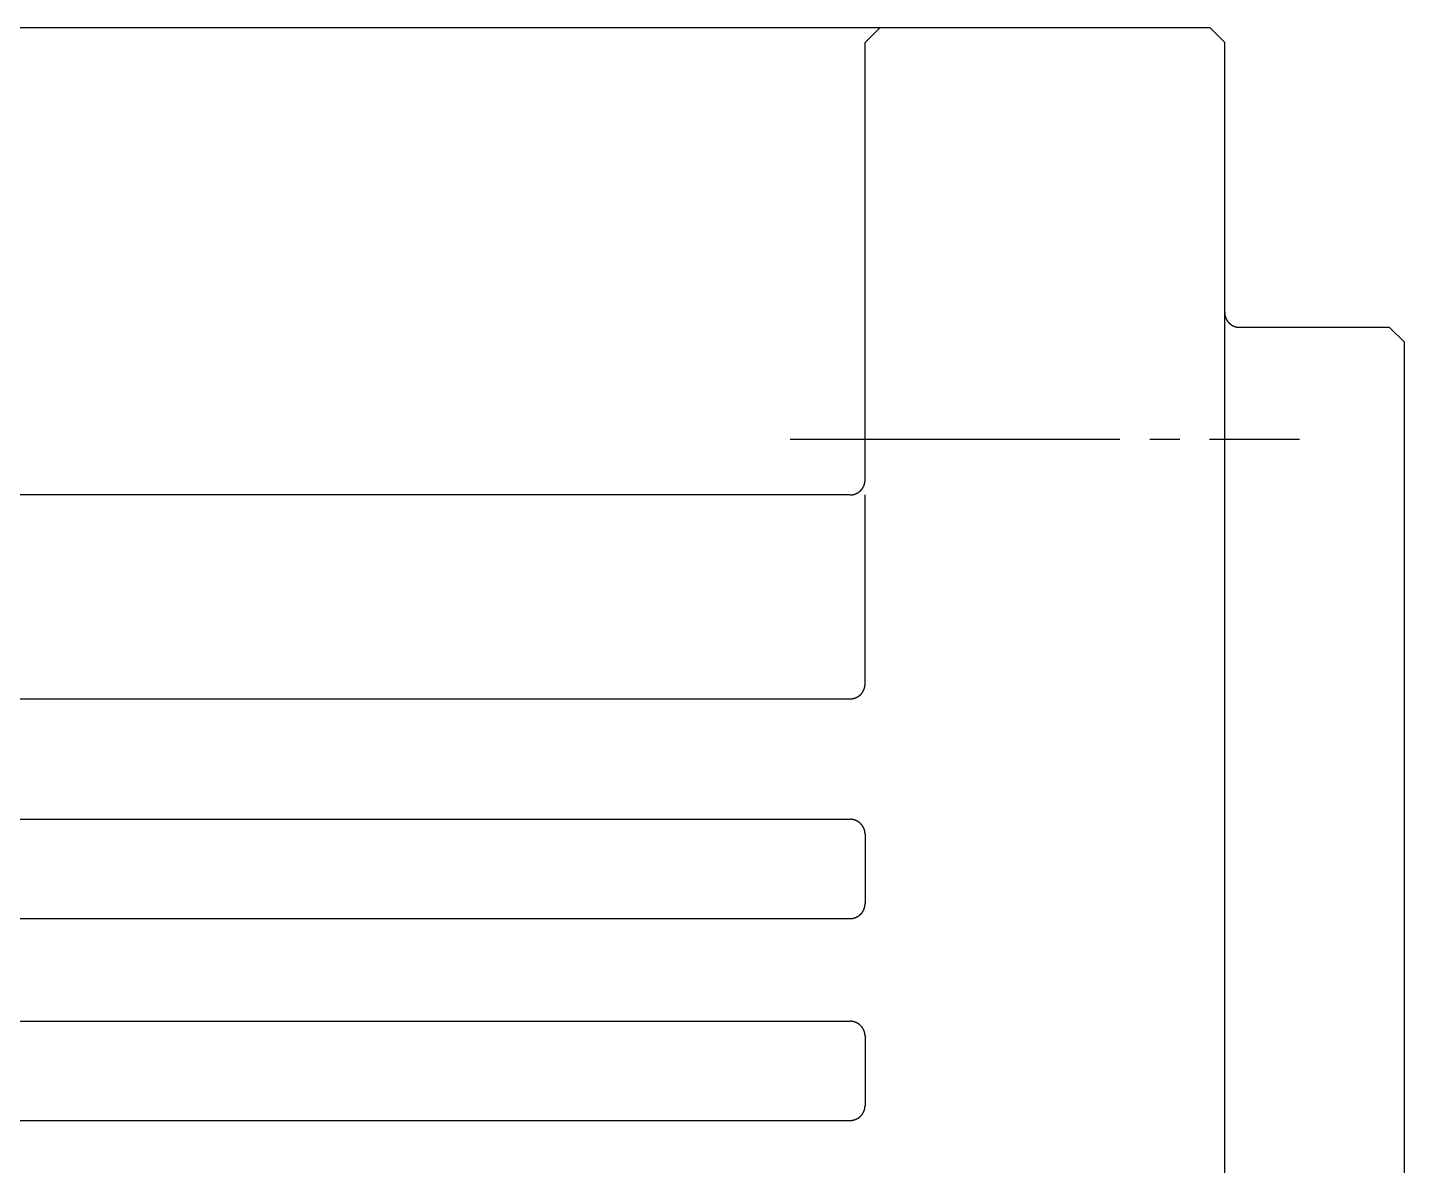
# Model space of a CAD drawing. Extents: x 0 to 671, y 0 to 384.
# Drawn here: x 348.44 to 394.39, y 290.06 to 328.02 of the extents above; entities that cross this region are included whole.
import ezdxf

# ---------------------------------------------------------------- set-up
doc = ezdxf.new("R2010")
doc.units = 0
doc.linetypes.add('DASH_CENTER', pattern=[14, 11, -1, 1, -1])
doc.layers.get('0').update_dxf_attribs({"linetype": 'CONTINUOUS'})

msp = doc.modelspace()

# ---------------------------------------------------------------- linework, layer by layer
at = {"color": 7, "linetype": 'CONTINUOUS'}
for p, q in [((289.39, 328.015), (376.89, 328.015)), ((376.39, 327.515), (376.89, 328.015)), ((376.89, 328.015), (387.89, 328.015)), ((388.39, 327.515), (387.89, 328.015)), ((376.39, 312.924), (376.39, 327.515)), ((388.39, 294.355), (388.39, 327.515)), ((393.89, 318.015), (388.89, 318.015)), ((394.39, 317.515), (393.89, 318.015)), ((388.39, 263.015), (388.39, 317.82)), ((394.39, 263.015), (394.39, 317.515)), ((375.89, 312.424), (255.39, 312.424)), ((376.39, 306.122), (376.39, 312.424)), ((255.39, 305.622), (375.89, 305.622)), ((255.39, 301.603), (375.89, 301.603)), ((376.39, 301.103), (376.39, 298.792)), ((255.39, 298.292), (375.89, 298.292)), ((255.39, 294.867), (375.89, 294.867)), ((376.39, 294.367), (376.39, 292.059)), ((255.39, 291.559), (375.89, 291.559))]:
    msp.add_line(p, q, dxfattribs=at)
at = {"color": 1, "linetype": 'DASH_CENTER'}
msp.add_line((373.889, 314.281), (390.89, 314.281), dxfattribs=at)
at = {"color": 7, "linetype": 'CONTINUOUS'}
for points in [[(388.39, 318.515, 0), (388.39, 318.509, 0), (388.39, 318.503, 0), (388.39, 318.497, 0), (388.39, 318.491, 0), (388.391, 318.485, 0), (388.391, 318.479, 0), (388.392, 318.473, 0), (388.392, 318.466, 0), (388.393, 318.46, 0), (388.393, 318.454, 0), (388.394, 318.448, 0), (388.395, 318.442, 0), (388.396, 318.436, 0), (388.397, 318.43, 0), (388.398, 318.424, 0), (388.399, 318.418, 0), (388.401, 318.412, 0), (388.402, 318.406, 0), (388.403, 318.4, 0), (388.405, 318.394, 0), (388.406, 318.388, 0), (388.408, 318.382, 0), (388.41, 318.376, 0), (388.411, 318.37, 0), (388.413, 318.364, 0), (388.415, 318.359, 0), (388.417, 318.353, 0), (388.419, 318.347, 0), (388.421, 318.341, 0), (388.423, 318.335, 0), (388.425, 318.33, 0), (388.428, 318.324, 0), (388.43, 318.318, 0), (388.433, 318.313, 0), (388.435, 318.307, 0), (388.438, 318.302, 0), (388.44, 318.296, 0), (388.443, 318.291, 0), (388.446, 318.285, 0), (388.449, 318.28, 0), (388.452, 318.274, 0), (388.455, 318.269, 0), (388.458, 318.264, 0), (388.461, 318.258, 0), (388.464, 318.253, 0), (388.467, 318.248, 0), (388.471, 318.243, 0), (388.474, 318.238, 0), (388.477, 318.233, 0), (388.481, 318.228, 0), (388.485, 318.223, 0), (388.488, 318.218, 0), (388.492, 318.213, 0), (388.496, 318.208, 0), (388.499, 318.203, 0), (388.503, 318.198, 0), (388.507, 318.194, 0), (388.511, 318.189, 0), (388.515, 318.184, 0), (388.519, 318.18, 0), (388.523, 318.175, 0), (388.528, 318.171, 0), (388.532, 318.166, 0), (388.536, 318.162, 0), (388.541, 318.158, 0), (388.545, 318.153, 0), (388.549, 318.149, 0), (388.554, 318.145, 0), (388.559, 318.141, 0), (388.563, 318.137, 0), (388.568, 318.133, 0), (388.573, 318.129, 0), (388.577, 318.125, 0), (388.582, 318.121, 0), (388.587, 318.118, 0), (388.592, 318.114, 0), (388.597, 318.11, 0), (388.602, 318.107, 0), (388.607, 318.103, 0), (388.612, 318.1, 0), (388.617, 318.096, 0), (388.622, 318.093, 0), (388.627, 318.09, 0), (388.633, 318.087, 0), (388.638, 318.083, 0), (388.643, 318.08, 0), (388.649, 318.077, 0), (388.654, 318.074, 0), (388.659, 318.072, 0), (388.665, 318.069, 0), (388.67, 318.066, 0), (388.676, 318.063, 0), (388.682, 318.061, 0), (388.687, 318.058, 0), (388.693, 318.056, 0), (388.698, 318.053, 0), (388.704, 318.051, 0), (388.71, 318.049, 0), (388.716, 318.047, 0), (388.721, 318.045, 0), (388.727, 318.043, 0), (388.733, 318.041, 0), (388.739, 318.039, 0), (388.745, 318.037, 0), (388.75, 318.035, 0), (388.756, 318.034, 0), (388.762, 318.032, 0), (388.768, 318.03, 0), (388.774, 318.029, 0), (388.78, 318.028, 0), (388.786, 318.026, 0), (388.792, 318.025, 0), (388.798, 318.024, 0), (388.804, 318.023, 0), (388.81, 318.022, 0), (388.816, 318.021, 0), (388.822, 318.02, 0), (388.829, 318.019, 0), (388.835, 318.018, 0), (388.841, 318.018, 0), (388.847, 318.017, 0), (388.853, 318.017, 0), (388.859, 318.016, 0), (388.865, 318.016, 0), (388.871, 318.016, 0), (388.877, 318.016, 0), (388.884, 318.015, 0), (388.89, 318.015, 0)], [(375.89, 312.424, 0), (375.896, 312.424, 0), (375.902, 312.425, 0), (375.908, 312.425, 0), (375.914, 312.425, 0), (375.92, 312.425, 0), (375.927, 312.426, 0), (375.933, 312.426, 0), (375.939, 312.427, 0), (375.945, 312.427, 0), (375.951, 312.428, 0), (375.957, 312.429, 0), (375.963, 312.43, 0), (375.969, 312.431, 0), (375.975, 312.432, 0), (375.981, 312.433, 0), (375.987, 312.434, 0), (375.993, 312.435, 0), (375.999, 312.437, 0), (376.005, 312.438, 0), (376.011, 312.439, 0), (376.017, 312.441, 0), (376.023, 312.443, 0), (376.029, 312.444, 0), (376.035, 312.446, 0), (376.041, 312.448, 0), (376.047, 312.45, 0), (376.052, 312.452, 0), (376.058, 312.454, 0), (376.064, 312.456, 0), (376.07, 312.458, 0), (376.075, 312.46, 0), (376.081, 312.463, 0), (376.087, 312.465, 0), (376.092, 312.467, 0), (376.098, 312.47, 0), (376.104, 312.472, 0), (376.109, 312.475, 0), (376.115, 312.478, 0), (376.12, 312.481, 0), (376.125, 312.483, 0), (376.131, 312.486, 0), (376.136, 312.489, 0), (376.141, 312.492, 0), (376.147, 312.496, 0), (376.152, 312.499, 0), (376.157, 312.502, 0), (376.162, 312.505, 0), (376.168, 312.509, 0), (376.173, 312.512, 0), (376.178, 312.516, 0), (376.183, 312.519, 0), (376.188, 312.523, 0), (376.192, 312.527, 0), (376.197, 312.53, 0), (376.202, 312.534, 0), (376.207, 312.538, 0), (376.212, 312.542, 0), (376.216, 312.546, 0), (376.221, 312.55, 0), (376.226, 312.554, 0), (376.23, 312.558, 0), (376.235, 312.562, 0), (376.239, 312.567, 0), (376.243, 312.571, 0), (376.248, 312.575, 0), (376.252, 312.58, 0), (376.256, 312.584, 0), (376.26, 312.589, 0), (376.264, 312.593, 0), (376.268, 312.598, 0), (376.272, 312.603, 0), (376.276, 312.607, 0), (376.28, 312.612, 0), (376.284, 312.617, 0), (376.288, 312.622, 0), (376.291, 312.627, 0), (376.295, 312.632, 0), (376.299, 312.637, 0), (376.302, 312.642, 0), (376.305, 312.647, 0), (376.309, 312.652, 0), (376.312, 312.657, 0), (376.315, 312.662, 0), (376.319, 312.667, 0), (376.322, 312.673, 0), (376.325, 312.678, 0), (376.328, 312.683, 0), (376.331, 312.689, 0), (376.334, 312.694, 0), (376.336, 312.7, 0), (376.339, 312.705, 0), (376.342, 312.711, 0), (376.344, 312.716, 0), (376.347, 312.722, 0), (376.349, 312.727, 0), (376.352, 312.733, 0), (376.354, 312.739, 0), (376.356, 312.744, 0), (376.358, 312.75, 0), (376.361, 312.756, 0), (376.363, 312.762, 0), (376.364, 312.768, 0), (376.366, 312.773, 0), (376.368, 312.779, 0), (376.37, 312.785, 0), (376.372, 312.791, 0), (376.373, 312.797, 0), (376.375, 312.803, 0), (376.376, 312.809, 0), (376.378, 312.815, 0), (376.379, 312.821, 0), (376.38, 312.827, 0), (376.381, 312.833, 0), (376.382, 312.839, 0), (376.383, 312.845, 0), (376.384, 312.851, 0), (376.385, 312.857, 0), (376.386, 312.863, 0), (376.387, 312.869, 0), (376.387, 312.875, 0), (376.388, 312.882, 0), (376.388, 312.888, 0), (376.389, 312.894, 0), (376.389, 312.9, 0), (376.389, 312.906, 0), (376.39, 312.912, 0), (376.39, 312.918, 0), (376.39, 312.924, 0)], [(375.89, 305.622, 0), (375.896, 305.622, 0), (375.902, 305.622, 0), (375.908, 305.622, 0), (375.914, 305.622, 0), (375.92, 305.623, 0), (375.927, 305.623, 0), (375.933, 305.624, 0), (375.939, 305.624, 0), (375.945, 305.625, 0), (375.951, 305.626, 0), (375.957, 305.626, 0), (375.963, 305.627, 0), (375.969, 305.628, 0), (375.975, 305.629, 0), (375.981, 305.63, 0), (375.987, 305.631, 0), (375.993, 305.633, 0), (375.999, 305.634, 0), (376.005, 305.635, 0), (376.011, 305.637, 0), (376.017, 305.638, 0), (376.023, 305.64, 0), (376.029, 305.642, 0), (376.035, 305.643, 0), (376.041, 305.645, 0), (376.047, 305.647, 0), (376.052, 305.649, 0), (376.058, 305.651, 0), (376.064, 305.653, 0), (376.07, 305.655, 0), (376.075, 305.658, 0), (376.081, 305.66, 0), (376.087, 305.662, 0), (376.092, 305.665, 0), (376.098, 305.667, 0), (376.104, 305.67, 0), (376.109, 305.672, 0), (376.115, 305.675, 0), (376.12, 305.678, 0), (376.125, 305.681, 0), (376.131, 305.684, 0), (376.136, 305.687, 0), (376.141, 305.69, 0), (376.147, 305.693, 0), (376.152, 305.696, 0), (376.157, 305.699, 0), (376.162, 305.703, 0), (376.168, 305.706, 0), (376.173, 305.709, 0), (376.178, 305.713, 0), (376.183, 305.717, 0), (376.188, 305.72, 0), (376.192, 305.724, 0), (376.197, 305.728, 0), (376.202, 305.731, 0), (376.207, 305.735, 0), (376.212, 305.739, 0), (376.216, 305.743, 0), (376.221, 305.747, 0), (376.226, 305.751, 0), (376.23, 305.755, 0), (376.235, 305.76, 0), (376.239, 305.764, 0), (376.243, 305.768, 0), (376.248, 305.773, 0), (376.252, 305.777, 0), (376.256, 305.781, 0), (376.26, 305.786, 0), (376.264, 305.791, 0), (376.268, 305.795, 0), (376.272, 305.8, 0), (376.276, 305.805, 0), (376.28, 305.809, 0), (376.284, 305.814, 0), (376.288, 305.819, 0), (376.291, 305.824, 0), (376.295, 305.829, 0), (376.299, 305.834, 0), (376.302, 305.839, 0), (376.305, 305.844, 0), (376.309, 305.849, 0), (376.312, 305.854, 0), (376.315, 305.859, 0), (376.319, 305.865, 0), (376.322, 305.87, 0), (376.325, 305.875, 0), (376.328, 305.881, 0), (376.331, 305.886, 0), (376.334, 305.892, 0), (376.336, 305.897, 0), (376.339, 305.902, 0), (376.342, 305.908, 0), (376.344, 305.914, 0), (376.347, 305.919, 0), (376.349, 305.925, 0), (376.352, 305.93, 0), (376.354, 305.936, 0), (376.356, 305.942, 0), (376.358, 305.948, 0), (376.361, 305.953, 0), (376.363, 305.959, 0), (376.364, 305.965, 0), (376.366, 305.971, 0), (376.368, 305.977, 0), (376.37, 305.983, 0), (376.372, 305.988, 0), (376.373, 305.994, 0), (376.375, 306, 0), (376.376, 306.006, 0), (376.378, 306.012, 0), (376.379, 306.018, 0), (376.38, 306.024, 0), (376.381, 306.03, 0), (376.382, 306.036, 0), (376.383, 306.042, 0), (376.384, 306.048, 0), (376.385, 306.054, 0), (376.386, 306.061, 0), (376.387, 306.067, 0), (376.387, 306.073, 0), (376.388, 306.079, 0), (376.388, 306.085, 0), (376.389, 306.091, 0), (376.389, 306.097, 0), (376.389, 306.103, 0), (376.39, 306.11, 0), (376.39, 306.116, 0), (376.39, 306.122, 0)], [(376.39, 301.103, 0), (376.39, 301.11, 0), (376.39, 301.116, 0), (376.389, 301.122, 0), (376.389, 301.128, 0), (376.389, 301.134, 0), (376.388, 301.14, 0), (376.388, 301.146, 0), (376.387, 301.152, 0), (376.387, 301.159, 0), (376.386, 301.165, 0), (376.385, 301.171, 0), (376.384, 301.177, 0), (376.383, 301.183, 0), (376.382, 301.189, 0), (376.381, 301.195, 0), (376.38, 301.201, 0), (376.379, 301.207, 0), (376.378, 301.213, 0), (376.376, 301.219, 0), (376.375, 301.225, 0), (376.373, 301.231, 0), (376.372, 301.237, 0), (376.37, 301.243, 0), (376.368, 301.249, 0), (376.366, 301.254, 0), (376.364, 301.26, 0), (376.363, 301.266, 0), (376.361, 301.272, 0), (376.358, 301.278, 0), (376.356, 301.283, 0), (376.354, 301.289, 0), (376.352, 301.295, 0), (376.349, 301.3, 0), (376.347, 301.306, 0), (376.344, 301.312, 0), (376.342, 301.317, 0), (376.339, 301.323, 0), (376.336, 301.328, 0), (376.334, 301.334, 0), (376.331, 301.339, 0), (376.328, 301.345, 0), (376.325, 301.35, 0), (376.322, 301.355, 0), (376.319, 301.36, 0), (376.315, 301.366, 0), (376.312, 301.371, 0), (376.309, 301.376, 0), (376.305, 301.381, 0), (376.302, 301.386, 0), (376.299, 301.391, 0), (376.295, 301.396, 0), (376.291, 301.401, 0), (376.288, 301.406, 0), (376.284, 301.411, 0), (376.28, 301.416, 0), (376.276, 301.421, 0), (376.272, 301.425, 0), (376.268, 301.43, 0), (376.264, 301.435, 0), (376.26, 301.439, 0), (376.256, 301.444, 0), (376.252, 301.448, 0), (376.248, 301.453, 0), (376.243, 301.457, 0), (376.239, 301.461, 0), (376.235, 301.466, 0), (376.23, 301.47, 0), (376.226, 301.474, 0), (376.221, 301.478, 0), (376.216, 301.482, 0), (376.212, 301.486, 0), (376.207, 301.49, 0), (376.202, 301.494, 0), (376.197, 301.498, 0), (376.192, 301.501, 0), (376.188, 301.505, 0), (376.183, 301.509, 0), (376.178, 301.512, 0), (376.173, 301.516, 0), (376.168, 301.519, 0), (376.162, 301.523, 0), (376.157, 301.526, 0), (376.152, 301.529, 0), (376.147, 301.532, 0), (376.141, 301.535, 0), (376.136, 301.538, 0), (376.131, 301.541, 0), (376.125, 301.544, 0), (376.12, 301.547, 0), (376.115, 301.55, 0), (376.109, 301.553, 0), (376.104, 301.555, 0), (376.098, 301.558, 0), (376.092, 301.561, 0), (376.087, 301.563, 0), (376.081, 301.565, 0), (376.075, 301.568, 0), (376.07, 301.57, 0), (376.064, 301.572, 0), (376.058, 301.574, 0), (376.052, 301.576, 0), (376.047, 301.578, 0), (376.041, 301.58, 0), (376.035, 301.582, 0), (376.029, 301.584, 0), (376.023, 301.585, 0), (376.017, 301.587, 0), (376.011, 301.588, 0), (376.005, 301.59, 0), (375.999, 301.591, 0), (375.993, 301.593, 0), (375.987, 301.594, 0), (375.981, 301.595, 0), (375.975, 301.596, 0), (375.969, 301.597, 0), (375.963, 301.598, 0), (375.957, 301.599, 0), (375.951, 301.6, 0), (375.945, 301.6, 0), (375.939, 301.601, 0), (375.933, 301.602, 0), (375.927, 301.602, 0), (375.92, 301.603, 0), (375.914, 301.603, 0), (375.908, 301.603, 0), (375.902, 301.603, 0), (375.896, 301.603, 0), (375.89, 301.603, 0)], [(375.89, 298.292, 0), (375.896, 298.292, 0), (375.902, 298.292, 0), (375.908, 298.292, 0), (375.914, 298.292, 0), (375.92, 298.293, 0), (375.927, 298.293, 0), (375.933, 298.294, 0), (375.939, 298.294, 0), (375.945, 298.295, 0), (375.951, 298.295, 0), (375.957, 298.296, 0), (375.963, 298.297, 0), (375.969, 298.298, 0), (375.975, 298.299, 0), (375.981, 298.3, 0), (375.987, 298.301, 0), (375.993, 298.303, 0), (375.999, 298.304, 0), (376.005, 298.305, 0), (376.011, 298.307, 0), (376.017, 298.308, 0), (376.023, 298.31, 0), (376.029, 298.311, 0), (376.035, 298.313, 0), (376.041, 298.315, 0), (376.047, 298.317, 0), (376.052, 298.319, 0), (376.058, 298.321, 0), (376.064, 298.323, 0), (376.07, 298.325, 0), (376.075, 298.327, 0), (376.081, 298.33, 0), (376.087, 298.332, 0), (376.092, 298.335, 0), (376.098, 298.337, 0), (376.104, 298.34, 0), (376.109, 298.342, 0), (376.115, 298.345, 0), (376.12, 298.348, 0), (376.125, 298.351, 0), (376.131, 298.354, 0), (376.136, 298.357, 0), (376.141, 298.36, 0), (376.147, 298.363, 0), (376.152, 298.366, 0), (376.157, 298.369, 0), (376.162, 298.373, 0), (376.168, 298.376, 0), (376.173, 298.379, 0), (376.178, 298.383, 0), (376.183, 298.386, 0), (376.188, 298.39, 0), (376.192, 298.394, 0), (376.197, 298.398, 0), (376.202, 298.401, 0), (376.207, 298.405, 0), (376.212, 298.409, 0), (376.216, 298.413, 0), (376.221, 298.417, 0), (376.226, 298.421, 0), (376.23, 298.425, 0), (376.235, 298.43, 0), (376.239, 298.434, 0), (376.243, 298.438, 0), (376.248, 298.443, 0), (376.252, 298.447, 0), (376.256, 298.451, 0), (376.26, 298.456, 0), (376.264, 298.46, 0), (376.268, 298.465, 0), (376.272, 298.47, 0), (376.276, 298.475, 0), (376.28, 298.479, 0), (376.284, 298.484, 0), (376.288, 298.489, 0), (376.291, 298.494, 0), (376.295, 298.499, 0), (376.299, 298.504, 0), (376.302, 298.509, 0), (376.305, 298.514, 0), (376.309, 298.519, 0), (376.312, 298.524, 0), (376.315, 298.529, 0), (376.319, 298.535, 0), (376.322, 298.54, 0), (376.325, 298.545, 0), (376.328, 298.551, 0), (376.331, 298.556, 0), (376.334, 298.561, 0), (376.336, 298.567, 0), (376.339, 298.572, 0), (376.342, 298.578, 0), (376.344, 298.583, 0), (376.347, 298.589, 0), (376.349, 298.595, 0), (376.352, 298.6, 0), (376.354, 298.606, 0), (376.356, 298.612, 0), (376.358, 298.617, 0), (376.361, 298.623, 0), (376.363, 298.629, 0), (376.364, 298.635, 0), (376.366, 298.641, 0), (376.368, 298.647, 0), (376.37, 298.652, 0), (376.372, 298.658, 0), (376.373, 298.664, 0), (376.375, 298.67, 0), (376.376, 298.676, 0), (376.378, 298.682, 0), (376.379, 298.688, 0), (376.38, 298.694, 0), (376.381, 298.7, 0), (376.382, 298.706, 0), (376.383, 298.712, 0), (376.384, 298.718, 0), (376.385, 298.724, 0), (376.386, 298.731, 0), (376.387, 298.737, 0), (376.387, 298.743, 0), (376.388, 298.749, 0), (376.388, 298.755, 0), (376.389, 298.761, 0), (376.389, 298.767, 0), (376.389, 298.773, 0), (376.39, 298.779, 0), (376.39, 298.786, 0), (376.39, 298.792, 0)], [(376.39, 294.367, 0), (376.39, 294.373, 0), (376.39, 294.379, 0), (376.389, 294.385, 0), (376.389, 294.391, 0), (376.389, 294.398, 0), (376.388, 294.404, 0), (376.388, 294.41, 0), (376.387, 294.416, 0), (376.387, 294.422, 0), (376.386, 294.428, 0), (376.385, 294.434, 0), (376.384, 294.44, 0), (376.383, 294.446, 0), (376.382, 294.452, 0), (376.381, 294.458, 0), (376.38, 294.464, 0), (376.379, 294.47, 0), (376.378, 294.476, 0), (376.376, 294.482, 0), (376.375, 294.488, 0), (376.373, 294.494, 0), (376.372, 294.5, 0), (376.37, 294.506, 0), (376.368, 294.512, 0), (376.366, 294.518, 0), (376.364, 294.524, 0), (376.363, 294.53, 0), (376.361, 294.535, 0), (376.358, 294.541, 0), (376.356, 294.547, 0), (376.354, 294.553, 0), (376.352, 294.558, 0), (376.349, 294.564, 0), (376.347, 294.57, 0), (376.344, 294.575, 0), (376.342, 294.581, 0), (376.339, 294.586, 0), (376.336, 294.592, 0), (376.334, 294.597, 0), (376.331, 294.603, 0), (376.328, 294.608, 0), (376.325, 294.613, 0), (376.322, 294.619, 0), (376.319, 294.624, 0), (376.315, 294.629, 0), (376.312, 294.634, 0), (376.309, 294.64, 0), (376.305, 294.645, 0), (376.302, 294.65, 0), (376.299, 294.655, 0), (376.295, 294.66, 0), (376.291, 294.665, 0), (376.288, 294.67, 0), (376.284, 294.675, 0), (376.28, 294.679, 0), (376.276, 294.684, 0), (376.272, 294.689, 0), (376.268, 294.693, 0), (376.264, 294.698, 0), (376.26, 294.703, 0), (376.256, 294.707, 0), (376.252, 294.712, 0), (376.248, 294.716, 0), (376.243, 294.72, 0), (376.239, 294.725, 0), (376.235, 294.729, 0), (376.23, 294.733, 0), (376.226, 294.737, 0), (376.221, 294.741, 0), (376.216, 294.746, 0), (376.212, 294.749, 0), (376.207, 294.753, 0), (376.202, 294.757, 0), (376.197, 294.761, 0), (376.192, 294.765, 0), (376.188, 294.769, 0), (376.183, 294.772, 0), (376.178, 294.776, 0), (376.173, 294.779, 0), (376.168, 294.783, 0), (376.162, 294.786, 0), (376.157, 294.789, 0), (376.152, 294.793, 0), (376.147, 294.796, 0), (376.141, 294.799, 0), (376.136, 294.802, 0), (376.131, 294.805, 0), (376.125, 294.808, 0), (376.12, 294.811, 0), (376.115, 294.814, 0), (376.109, 294.816, 0), (376.104, 294.819, 0), (376.098, 294.821, 0), (376.092, 294.824, 0), (376.087, 294.826, 0), (376.081, 294.829, 0), (376.075, 294.831, 0), (376.07, 294.833, 0), (376.064, 294.836, 0), (376.058, 294.838, 0), (376.052, 294.84, 0), (376.047, 294.842, 0), (376.041, 294.844, 0), (376.035, 294.845, 0), (376.029, 294.847, 0), (376.023, 294.849, 0), (376.017, 294.85, 0), (376.011, 294.852, 0), (376.005, 294.853, 0), (375.999, 294.855, 0), (375.993, 294.856, 0), (375.987, 294.857, 0), (375.981, 294.858, 0), (375.975, 294.86, 0), (375.969, 294.861, 0), (375.963, 294.861, 0), (375.957, 294.862, 0), (375.951, 294.863, 0), (375.945, 294.864, 0), (375.939, 294.864, 0), (375.933, 294.865, 0), (375.927, 294.866, 0), (375.92, 294.866, 0), (375.914, 294.866, 0), (375.908, 294.867, 0), (375.902, 294.867, 0), (375.896, 294.867, 0), (375.89, 294.867, 0)], [(375.89, 291.559, 0), (375.896, 291.559, 0), (375.902, 291.559, 0), (375.908, 291.559, 0), (375.914, 291.559, 0), (375.92, 291.56, 0), (375.927, 291.56, 0), (375.933, 291.561, 0), (375.939, 291.561, 0), (375.945, 291.562, 0), (375.951, 291.563, 0), (375.957, 291.563, 0), (375.963, 291.564, 0), (375.969, 291.565, 0), (375.975, 291.566, 0), (375.981, 291.567, 0), (375.987, 291.568, 0), (375.993, 291.57, 0), (375.999, 291.571, 0), (376.005, 291.572, 0), (376.011, 291.574, 0), (376.017, 291.575, 0), (376.023, 291.577, 0), (376.029, 291.579, 0), (376.035, 291.58, 0), (376.041, 291.582, 0), (376.047, 291.584, 0), (376.052, 291.586, 0), (376.058, 291.588, 0), (376.064, 291.59, 0), (376.07, 291.592, 0), (376.075, 291.595, 0), (376.081, 291.597, 0), (376.087, 291.599, 0), (376.092, 291.602, 0), (376.098, 291.604, 0), (376.104, 291.607, 0), (376.109, 291.609, 0), (376.115, 291.612, 0), (376.12, 291.615, 0), (376.125, 291.618, 0), (376.131, 291.621, 0), (376.136, 291.624, 0), (376.141, 291.627, 0), (376.147, 291.63, 0), (376.152, 291.633, 0), (376.157, 291.636, 0), (376.162, 291.64, 0), (376.168, 291.643, 0), (376.173, 291.647, 0), (376.178, 291.65, 0), (376.183, 291.654, 0), (376.188, 291.657, 0), (376.192, 291.661, 0), (376.197, 291.665, 0), (376.202, 291.668, 0), (376.207, 291.672, 0), (376.212, 291.676, 0), (376.216, 291.68, 0), (376.221, 291.684, 0), (376.226, 291.688, 0), (376.23, 291.692, 0), (376.235, 291.697, 0), (376.239, 291.701, 0), (376.243, 291.705, 0), (376.248, 291.71, 0), (376.252, 291.714, 0), (376.256, 291.718, 0), (376.26, 291.723, 0), (376.264, 291.728, 0), (376.268, 291.732, 0), (376.272, 291.737, 0), (376.276, 291.742, 0), (376.28, 291.746, 0), (376.284, 291.751, 0), (376.288, 291.756, 0), (376.291, 291.761, 0), (376.295, 291.766, 0), (376.299, 291.771, 0), (376.302, 291.776, 0), (376.305, 291.781, 0), (376.309, 291.786, 0), (376.312, 291.791, 0), (376.315, 291.797, 0), (376.319, 291.802, 0), (376.322, 291.807, 0), (376.325, 291.812, 0), (376.328, 291.818, 0), (376.331, 291.823, 0), (376.334, 291.829, 0), (376.336, 291.834, 0), (376.339, 291.839, 0), (376.342, 291.845, 0), (376.344, 291.851, 0), (376.347, 291.856, 0), (376.349, 291.862, 0), (376.352, 291.867, 0), (376.354, 291.873, 0), (376.356, 291.879, 0), (376.358, 291.885, 0), (376.361, 291.89, 0), (376.363, 291.896, 0), (376.364, 291.902, 0), (376.366, 291.908, 0), (376.368, 291.914, 0), (376.37, 291.92, 0), (376.372, 291.925, 0), (376.373, 291.931, 0), (376.375, 291.937, 0), (376.376, 291.943, 0), (376.378, 291.949, 0), (376.379, 291.955, 0), (376.38, 291.961, 0), (376.381, 291.967, 0), (376.382, 291.973, 0), (376.383, 291.979, 0), (376.384, 291.985, 0), (376.385, 291.992, 0), (376.386, 291.998, 0), (376.387, 292.004, 0), (376.387, 292.01, 0), (376.388, 292.016, 0), (376.388, 292.022, 0), (376.389, 292.028, 0), (376.389, 292.034, 0), (376.389, 292.04, 0), (376.39, 292.047, 0), (376.39, 292.053, 0), (376.39, 292.059, 0)]]:
    msp.add_polyline3d(points, dxfattribs=at)

doc.saveas('drawing.dxf')
